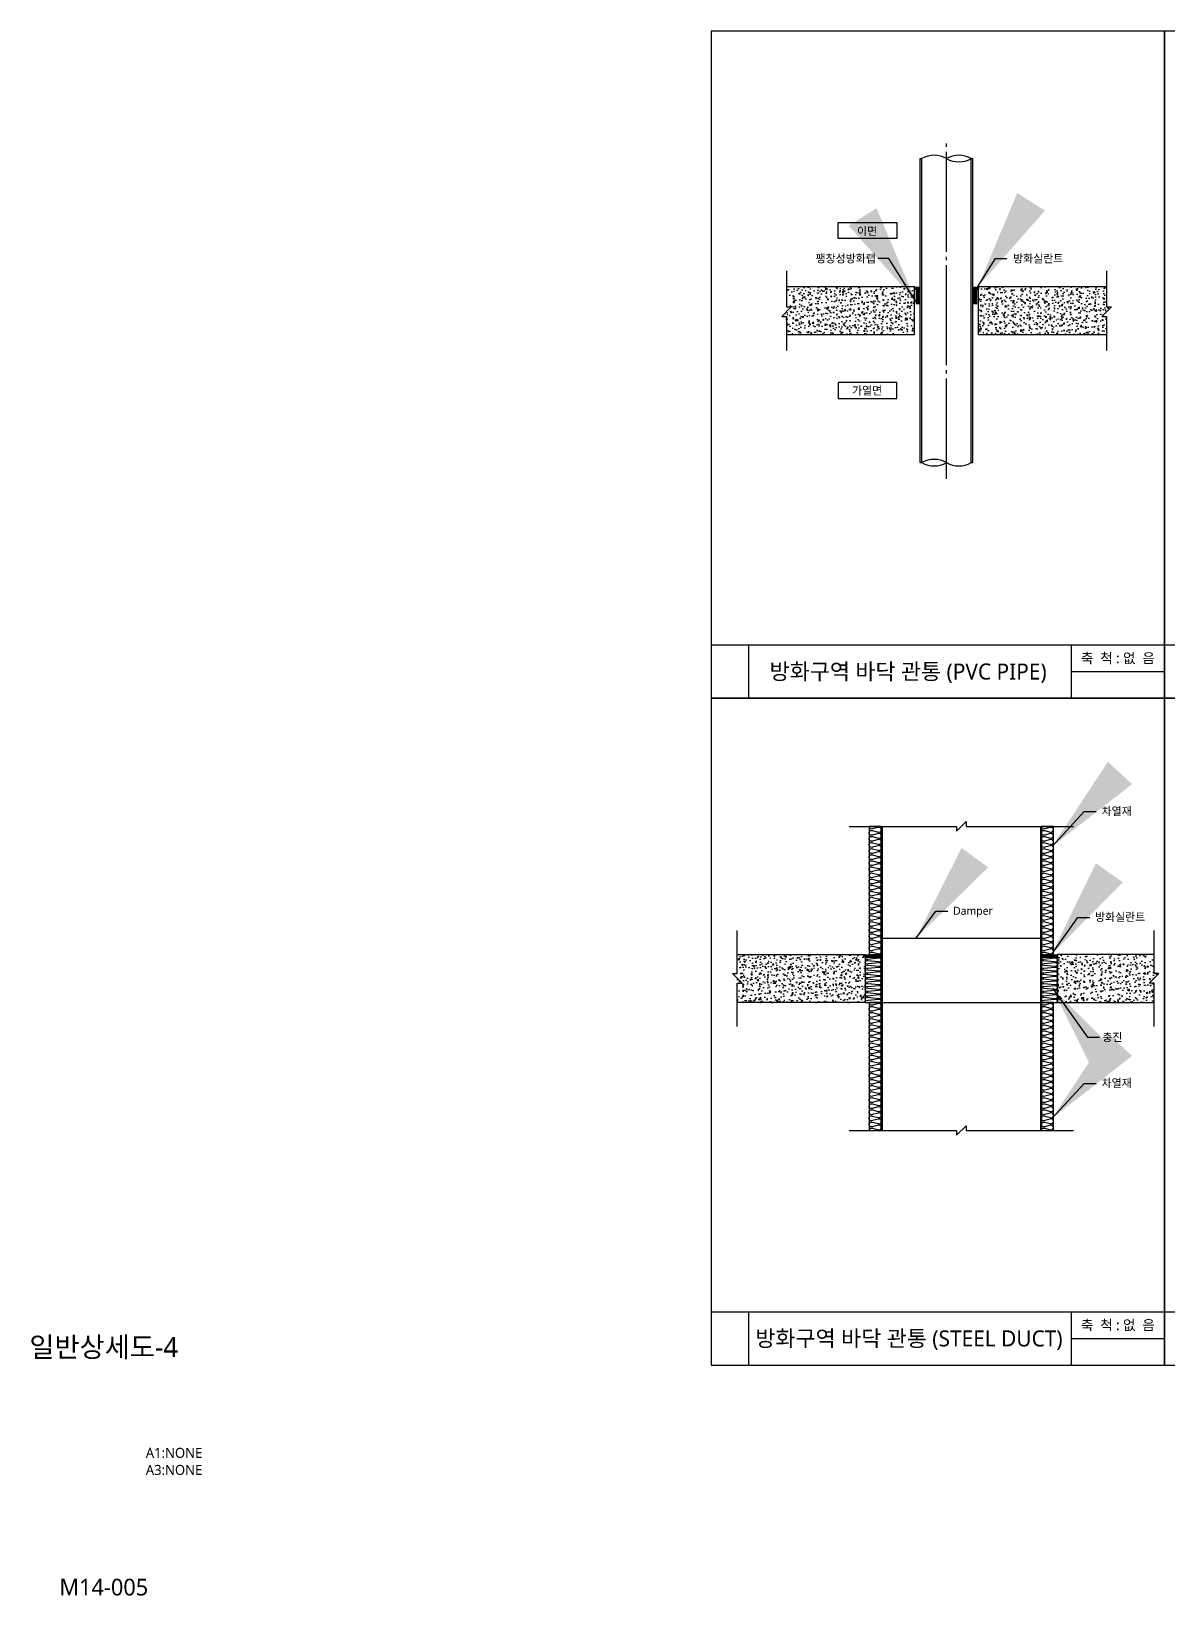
# Model space of a CAD drawing. Header units: millimetres. Extents: x 70076 to 74197, y 15592 to 16067.
# Drawn here: x 73304.5 to 73645.6, y 15598.2 to 16067.4 of the extents above; entities that cross this region are included whole.
import ezdxf
from ezdxf.enums import TextEntityAlignment as Align

# ---------------------------------------------------------------- set-up
doc = ezdxf.new("R2010")
doc.units = ezdxf.units.MM
doc.linetypes.add('1D30', pattern=[34, 30, -1.5, 1, -1.5])
for name, color, linetype in [('A-HAT-MATL', 251, 'Continuous'), ('A-SOL-253', 253, 'Continuous'), ('A-SYM-LEAD', 4, 'Continuous'), ('A-TEXT-NOTE', 7, 'Continuous'), ('A-WIN', 4, 'Continuous'), ('C', 4, 'Continuous'), ('CL', 1, '1D30'), ('MDET', 4, 'Continuous'), ('TEXT', 2, 'Continuous'), ('WALL', 2, 'Continuous')]:
    doc.layers.add(name, color=color, linetype=linetype)
doc.styles.get("Standard").update_dxf_attribs({"font": ''})
doc.styles.add('sunjin', font='')
doc.styles.get('Standard').set_extended_font_data('Arial')
doc.styles.get('sunjin').set_extended_font_data('Malgun Gothic')
doc.dimstyles.get("Standard").update_dxf_attribs({"dimtxt": 0.18, "dimasz": 0.18, "dimexe": 0.18, "dimexo": 0.0625, "dimgap": 0.09, "dimtad": 0, "dimtih": 1, "dimtoh": 1, "dimdec": 4, "dimzin": 0, "dimdsep": 46, "dimtxsty": 'Standard', "dimcen": 0.09, "dimadec": 0, "dimazin": 0, "dimtfac": 1, "dimtdec": 4, "dimtofl": 0, "dimtmove": 0, "dimatfit": 3, "dimfxl": 1, "dimtolj": 1, "dimtzin": 0, "dimarcsym": 0})

# ---------------------------------------------------------------- blocks, each defined once
blk = doc.blocks.new('BORDER')
for p, q in [((1, 1), (0, 1)), ((0, 1), (0, 0)), ((1, 0), (1, 1)), ((0, 0), (1, 0))]:
    blk.add_line(p, q)

msp = doc.modelspace()

# ---------------------------------------------------------------- hatches: boundary and pattern name
h = msp.add_hatch()
h.set_pattern_fill('AR-CONC', color=256, scale=0.02)
h.set_pattern_definition([(50, (56706.3522, 16260.7215), (3.6436934, -0.3187817), [0.381, -4.191]), (355, (56706.3522, 16260.7215), (-0.7048684, 3.8211369), [0.3048, -3.3528117]), (100.451445, (56706.656, 16260.695), (2.93882494, 3.50235504), [0.3238002, -3.5618049]), (46.1842, (56706.352, 16261.7375), (5.4215808, -0.8408466), [0.5715, -6.2865]), (96.635558, (56706.804, 16261.6675), (4.7480827, 4.9485225), [0.4857005, -5.3427122]), (351.18415, (56706.352, 16261.7375), (4.7480827, 4.9485225), [0.4571993, -5.0291946]), (21, (56706.8602, 16261.4835), (3.0322878, -2.04530396), [0.381, -4.191]), (326, (56706.8602, 16261.4835), (1.2360406, 3.6837593), [0.3048, -3.3528]), (71.451445, (56707.113, 16261.313), (4.2683284, 1.6384554), [0.3238002, -3.56179875]), (37.5, (56706.3522, 16260.7215), (0.06177207, 1.69110078), [0, -3.31216, 0, -3.4036, 0, -3.3655]), (7.5, (56706.3522, 16260.7215), (1.33639325, 2.0036115), [0, -1.94056, 0, -3.23596, 0, -1.2827]), (327.5, (56705.2194, 16260.7215), (2.7118119, -0.11457488), [0, -1.27, 0, -3.9624, 0, -5.2578]), (317.5, (56704.7114, 16260.7215), (2.96258363, 0.50852982), [0, -1.651, 0, -2.63144, 0, -3.7338])])
h.paths.add_polyline_path([(73641.22, 15790.51), (73612.24, 15790.51), (73612.24, 15776.11), (73641.22, 15776.11), (73641.22, 15781.87), (73639.78, 15781.87), (73642.66, 15784.75), (73641.22, 15784.75)])
at = {"layer": 'A-SOL-253'}
h = msp.add_hatch(dxfattribs=at)
h.set_pattern_fill('AR-CONC', color=256, scale=0.48, style=0)
h.set_pattern_definition([(50, (72497.069, 15506.5414), (3.442849, -0.30121), [0.36, -3.96]), (355, (72497.069, 15506.5414), (-0.666006, 3.610522), [0.288, -3.168]), (100.4514, (72497.3558, 15506.5163), (2.776845, 3.30931), [0.305953, -3.365482]), (46.1842, (72497.069, 15507.5014), (5.122757, -0.794491), [0.54, -5.94]), (96.6356, (72497.496, 15507.435), (4.48638, 4.675766), [0.45893, -5.048222]), (351.1842, (72497.069, 15507.5014), (4.486377, 4.67577), [0.432, -4.752]), (21, (72497.549, 15507.2614), (2.865154, -1.932571), [0.36, -3.96]), (326, (72497.549, 15507.2614), (1.167914, 3.48072), [0.288, -3.168]), (71.4514, (72497.7877, 15507.1003), (4.033069, 1.548146), [0.305953, -3.365482]), (37.5, (72497.0689, 15506.5414), (0.0583673, 1.5978905), [0, -3.1296, 0, -3.216, 0, -3.18]), (7.5, (72497.069, 15506.5414), (1.2627338, 1.8931762), [0, -1.8336, 0, -3.0576, 0, -1.212]), (327.5, (72495.9985, 15506.5414), (2.5623477, -0.1082634), [0, -1.2, 0, -3.744, 0, -4.968]), (317.5, (72495.5185, 15506.5414), (2.7992936, 0.480504), [0, -1.56, 0, -2.4864, 0, -3.528])])
h.paths.add_polyline_path([(73569.41, 15990.79), (73531.01, 15990.79), (73531.01, 15984.73), (73532.45, 15984.73), (73529.57, 15981.85), (73531.01, 15981.85), (73531.01, 15976.39), (73569.41, 15976.39)])
h = msp.add_hatch(dxfattribs=at)
h.set_pattern_fill('AR-CONC', color=256, scale=0.48, style=0)
h.set_pattern_definition([(50, (72501.869, 15506.5414), (3.442849, -0.30121), [0.36, -3.96]), (355, (72501.869, 15506.5414), (-0.666006, 3.610522), [0.288, -3.168]), (100.4514, (72502.1558, 15506.5163), (2.776845, 3.30931), [0.305953, -3.365482]), (46.1842, (72501.869, 15507.5014), (5.122757, -0.794491), [0.54, -5.94]), (96.6356, (72502.296, 15507.435), (4.48638, 4.675766), [0.45893, -5.048222]), (351.1842, (72501.869, 15507.5014), (4.486377, 4.67577), [0.432, -4.752]), (21, (72502.349, 15507.2614), (2.865154, -1.932571), [0.36, -3.96]), (326, (72502.349, 15507.2614), (1.167914, 3.48072), [0.288, -3.168]), (71.4514, (72502.5877, 15507.1003), (4.033069, 1.548146), [0.305953, -3.365482]), (37.5, (72501.8689, 15506.5414), (0.0583673, 1.5978905), [0, -3.1296, 0, -3.216, 0, -3.18]), (7.5, (72501.869, 15506.5414), (1.2627338, 1.8931762), [0, -1.8336, 0, -3.0576, 0, -1.212]), (327.5, (72500.7985, 15506.5414), (2.5623477, -0.1082634), [0, -1.2, 0, -3.744, 0, -4.968]), (317.5, (72500.3185, 15506.5414), (2.7992936, 0.480504), [0, -1.56, 0, -2.4864, 0, -3.528])])
h.paths.add_polyline_path([(73627.01, 15976.39), (73627.01, 15981.85), (73625.57, 15981.85), (73628.45, 15984.73), (73627.01, 15984.73), (73627.01, 15990.79), (73588.61, 15990.79), (73588.61, 15976.39)])
h = msp.add_hatch(dxfattribs=at)
h.set_pattern_fill('AR-CONC', color=256, scale=0.48, style=0)
h.set_pattern_definition([(50, (73412.9147, 7338.5078), (3.4428489, -0.30121025), [0.36, -3.96]), (355, (73412.9147, 7338.5078), (-0.6660064, 3.6105222), [0.288, -3.168]), (100.4514, (73413.2016, 7338.4827), (2.776845, 3.3093098), [0.3059529, -3.3654821]), (46.1842, (73412.9147, 7339.468), (5.122757, -0.7944913), [0.54, -5.94]), (96.6356, (73413.3416, 7339.4016), (4.486381, 4.6757658), [0.4589294, -5.0482224]), (351.1842, (73412.915, 7339.468), (4.4863773, 4.6757693), [0.432, -4.752]), (21, (73413.3947, 7339.2278), (2.86515385, -1.9325707), [0.36, -3.96]), (326, (73413.3947, 7339.2278), (1.1679136, 3.4807202), [0.288, -3.168]), (71.4514, (73413.6335, 7339.0668), (4.0330686, 1.5481464), [0.3059529, -3.3654821]), (37.5, (73412.9147, 7338.5078), (0.0583673, 1.5978905), [0, -3.1296, 0, -3.216, 0, -3.18]), (7.5, (73412.9147, 7338.5078), (1.26273378, 1.8931762), [0, -1.8336, 0, -3.0576, 0, -1.212]), (327.5, (73411.8443, 7338.5078), (2.5623477, -0.10826338), [0, -1.2, 0, -3.744, 0, -4.968]), (317.5, (73411.3643, 7338.5078), (2.7992936, 0.4805039), [0, -1.56, 0, -2.4864, 0, -3.528])])
h.paths.add_polyline_path([(73554.64, 15790.51), (73516.24, 15790.51), (73516.24, 15776.11), (73554.64, 15776.11)])
at = {"layer": 'A-WIN'}
for color, points in [(253, [(73569.41, 15990.79), (73569.41, 15989.83), (73571.09, 15989.83), (73571.09, 15990.79)]), (252, [(73570.22, 15989.83), (73569.79, 15989.83), (73569.79, 15985.51), (73570.22, 15985.51)]), (252, [(73570.66, 15989.83), (73570.22, 15989.83), (73570.22, 15985.51), (73570.66, 15985.51)]), (252, [(73571.09, 15989.83), (73570.66, 15989.83), (73570.66, 15985.51), (73571.09, 15985.51)]), (253, [(73588.61, 15990.79), (73588.61, 15989.83), (73586.93, 15989.83), (73586.93, 15990.79)]), (252, [(73586.93, 15989.83), (73587.36, 15989.83), (73587.36, 15985.51), (73586.93, 15985.51)]), (252, [(73587.36, 15989.83), (73587.79, 15989.83), (73587.79, 15985.51), (73587.36, 15985.51)]), (252, [(73587.79, 15989.83), (73588.22, 15989.83), (73588.22, 15985.51), (73587.79, 15985.51)]), (251, [(73612.24, 15790.51), (73607.44, 15790.51), (73607.44, 15789.55), (73612.24, 15789.55)])]:
    msp.add_hatch(color=color, dxfattribs=at).paths.add_polyline_path(points)
h = msp.add_hatch(color=251, dxfattribs=at)
edge = h.paths.add_edge_path(flags=17)
edge.add_line((73554.64, 15789.07), (73559.44, 15789.07))
edge.add_line((73557.04, 15789.07), (73559.44, 15789.07))
h.paths.add_polyline_path([(73554.64, 15789.55), (73559.44, 15789.55), (73559.44, 15790.51), (73554.64, 15790.51)])

# ---------------------------------------------------------------- linework, layer by layer
at = {"layer": 'A-HAT-MATL', "color": 7}
for points in [[(73559.44, 15828.91), (73555.79, 15828.91), (73555.79, 15790.51), (73559.44, 15790.51)], [(73611.09, 15828.91), (73607.44, 15828.91), (73607.44, 15790.51), (73611.09, 15790.51)], [(73559.44, 15789.55), (73554.64, 15789.55), (73554.64, 15776.11), (73559.44, 15776.11)], [(73612.24, 15789.55), (73607.44, 15789.55), (73607.44, 15776.11), (73612.24, 15776.11)], [(73559.44, 15776.11), (73555.79, 15776.11), (73555.79, 15737.71), (73559.44, 15737.71)], [(73611.09, 15776.11), (73607.44, 15776.11), (73607.44, 15737.71), (73611.09, 15737.71)]]:
    msp.add_lwpolyline(points, close=True, dxfattribs=at)
at = {"layer": 'A-HAT-MATL'}
for points in [[(73555.79, 15790.51, -0.524933), (73556.78, 15791.19), (73558.45, 15790.74, 0.524856), (73559.44, 15791.42, 0.524856), (73558.45, 15792.1), (73556.78, 15791.65, -1.449198), (73556.78, 15793.01), (73558.45, 15792.56, 0.524856), (73559.44, 15793.24, 0.524856), (73558.45, 15793.93), (73556.78, 15793.47, -1.449198), (73556.78, 15794.84), (73558.45, 15794.39, 0.524856), (73559.44, 15795.07, 0.524856), (73558.45, 15795.75), (73556.78, 15795.3, -1.449198), (73556.78, 15796.66), (73558.45, 15796.21, 0.524856), (73559.44, 15796.89, 0.524856), (73558.45, 15797.57), (73556.78, 15797.12, -1.449198), (73556.78, 15798.49), (73558.45, 15798.03, 0.524856), (73559.44, 15798.72, 0.524856), (73558.45, 15799.4), (73556.78, 15798.95, -1.449198), (73556.78, 15800.31), (73558.45, 15799.86, 0.524856), (73559.44, 15800.54, 0.524856), (73558.45, 15801.22), (73556.78, 15800.77, -0.524933), (73555.79, 15801.45, -0.524933), (73556.78, 15802.13), (73558.45, 15801.68, 0.524856), (73559.44, 15802.36, 0.524856), (73558.45, 15803.05), (73556.78, 15802.59, -0.524933), (73555.79, 15803.28, -0.524933), (73556.78, 15803.96), (73558.45, 15803.51, 0.524856), (73559.44, 15804.19, 0.524856), (73558.45, 15804.87), (73556.78, 15804.42, -0.524933), (73555.79, 15805.1, -0.524933), (73556.78, 15805.78), (73558.45, 15805.33, 0.524856), (73559.44, 15806.01, 0.524856), (73558.45, 15806.69), (73556.78, 15806.24, -1.449198), (73556.78, 15807.61), (73558.45, 15807.15, 0.524856), (73559.44, 15807.84, 0.524856), (73558.45, 15808.52), (73556.78, 15808.07, -1.449198), (73556.78, 15809.43), (73558.45, 15808.98, 0.524856), (73559.44, 15809.66, 0.524856), (73558.45, 15810.34), (73556.78, 15809.89, -1.449198), (73556.78, 15811.25), (73558.45, 15810.8, 0.524856), (73559.44, 15811.48, 0.524856), (73558.45, 15812.17), (73556.78, 15811.71, -1.449198), (73556.78, 15813.08), (73558.45, 15812.63, 0.524856), (73559.44, 15813.31, 0.524856), (73558.45, 15813.99), (73556.78, 15813.54, -0.524933), (73555.79, 15814.22, -0.524933), (73556.78, 15814.9), (73558.45, 15814.45, 0.524856), (73559.44, 15815.13, 0.524856), (73558.45, 15815.81), (73556.78, 15815.36, -1.449198), (73556.78, 15816.73), (73558.45, 15816.27, 0.524856), (73559.44, 15816.96, 0.524856), (73558.45, 15817.64), (73556.78, 15817.19, -1.449198), (73556.78, 15818.55), (73558.45, 15818.1, 0.524856), (73559.44, 15818.78, 0.524856), (73558.45, 15819.46), (73556.78, 15819.01, -1.449198), (73556.78, 15820.37), (73558.45, 15819.92, 0.524856), (73559.44, 15820.6, 0.524856), (73558.45, 15821.29), (73556.78, 15820.83, -1.449198), (73556.78, 15822.2), (73558.45, 15821.75, 0.524856), (73559.44, 15822.43, 0.524856), (73558.45, 15823.11), (73556.78, 15822.66, -1.449198), (73556.78, 15824.02), (73558.45, 15823.57, 0.524856), (73559.44, 15824.25, 0.524856), (73558.45, 15824.93), (73556.78, 15824.48, -1.449198), (73556.78, 15825.85), (73558.45, 15825.39, 0.524856), (73559.44, 15826.08, 0.524856), (73558.45, 15826.76), (73556.78, 15826.31, -1.449198), (73556.78, 15827.67), (73558.45, 15827.22, 0.524856), (73559.44, 15827.9, 0.524856), (73558.45, 15828.58), (73556.78, 15828.13, -0.524933), (73555.79, 15828.81, -0.032999), (73555.8, 15828.91, -0.032999)], [(73607.44, 15790.51, -0.524933), (73608.43, 15791.19), (73610.1, 15790.74, 0.524856), (73611.09, 15791.42, 0.524856), (73610.1, 15792.1), (73608.43, 15791.65, -1.449198), (73608.43, 15793.01), (73610.1, 15792.56, 0.524856), (73611.09, 15793.24, 0.524856), (73610.1, 15793.93), (73608.43, 15793.47, -1.449198), (73608.43, 15794.84), (73610.1, 15794.39, 0.524856), (73611.09, 15795.07, 0.524856), (73610.1, 15795.75), (73608.43, 15795.3, -1.449198), (73608.43, 15796.66), (73610.1, 15796.21, 0.524856), (73611.09, 15796.89, 0.524856), (73610.1, 15797.57), (73608.43, 15797.12, -1.449198), (73608.43, 15798.49), (73610.1, 15798.03, 0.524856), (73611.09, 15798.72, 0.524856), (73610.1, 15799.4), (73608.43, 15798.95, -1.449198), (73608.43, 15800.31), (73610.1, 15799.86, 0.524856), (73611.09, 15800.54, 0.524856), (73610.1, 15801.22), (73608.43, 15800.77, -0.524933), (73607.44, 15801.45, -0.524933), (73608.43, 15802.13), (73610.1, 15801.68, 0.524856), (73611.09, 15802.36, 0.524856), (73610.1, 15803.05), (73608.43, 15802.59, -0.524933), (73607.44, 15803.28, -0.524933), (73608.43, 15803.96), (73610.1, 15803.51, 0.524856), (73611.09, 15804.19, 0.524856), (73610.1, 15804.87), (73608.43, 15804.42, -0.524933), (73607.44, 15805.1, -0.524933), (73608.43, 15805.78), (73610.1, 15805.33, 0.524856), (73611.09, 15806.01, 0.524856), (73610.1, 15806.69), (73608.43, 15806.24, -1.449198), (73608.43, 15807.61), (73610.1, 15807.15, 0.524856), (73611.09, 15807.84, 0.524856), (73610.1, 15808.52), (73608.43, 15808.07, -1.449198), (73608.43, 15809.43), (73610.1, 15808.98, 0.524856), (73611.09, 15809.66, 0.524856), (73610.1, 15810.34), (73608.43, 15809.89, -1.449198), (73608.43, 15811.25), (73610.1, 15810.8, 0.524856), (73611.09, 15811.48, 0.524856), (73610.1, 15812.17), (73608.43, 15811.71, -1.449198), (73608.43, 15813.08), (73610.1, 15812.63, 0.524856), (73611.09, 15813.31, 0.524856), (73610.1, 15813.99), (73608.43, 15813.54, -0.524933), (73607.44, 15814.22, -0.524933), (73608.43, 15814.9), (73610.1, 15814.45, 0.524856), (73611.09, 15815.13, 0.524856), (73610.1, 15815.81), (73608.43, 15815.36, -1.449198), (73608.43, 15816.73), (73610.1, 15816.27, 0.524856), (73611.09, 15816.96, 0.524856), (73610.1, 15817.64), (73608.43, 15817.19, -1.449198), (73608.43, 15818.55), (73610.1, 15818.1, 0.524856), (73611.09, 15818.78, 0.524856), (73610.1, 15819.46), (73608.43, 15819.01, -1.449198), (73608.43, 15820.37), (73610.1, 15819.92, 0.524856), (73611.09, 15820.6, 0.524856), (73610.1, 15821.29), (73608.43, 15820.83, -1.449198), (73608.43, 15822.2), (73610.1, 15821.75, 0.524856), (73611.09, 15822.43, 0.524856), (73610.1, 15823.11), (73608.43, 15822.66, -1.449198), (73608.43, 15824.02), (73610.1, 15823.57, 0.524856), (73611.09, 15824.25, 0.524856), (73610.1, 15824.93), (73608.43, 15824.48, -1.449198), (73608.43, 15825.85), (73610.1, 15825.39, 0.524856), (73611.09, 15826.08, 0.524856), (73610.1, 15826.76), (73608.43, 15826.31, -1.449198), (73608.43, 15827.67), (73610.1, 15827.22, 0.524856), (73611.09, 15827.9, 0.524856), (73610.1, 15828.58), (73608.43, 15828.13, -0.524933), (73607.44, 15828.81, -0.032999), (73607.45, 15828.91, -0.032999)], [(73559.3, 15776.11, 0.785088), (73558.7, 15776.99), (73555.39, 15776.65, -0.524856), (73554.64, 15777.16, -0.524856), (73555.39, 15777.68), (73558.7, 15777.34, 1.449198), (73558.7, 15778.37), (73555.39, 15778.02, -0.524856), (73554.64, 15778.54, -0.524856), (73555.39, 15779.05), (73558.7, 15778.71, 1.449198), (73558.7, 15779.74), (73555.39, 15779.4, -0.524856), (73554.64, 15779.92, -0.524856), (73555.39, 15780.43), (73558.7, 15780.09, 1.449198), (73558.7, 15781.12), (73555.39, 15780.78, -0.524856), (73554.64, 15781.29, -0.524856), (73555.39, 15781.81), (73558.7, 15781.47, 1.449198), (73558.7, 15782.49), (73555.39, 15782.15, -0.524856), (73554.64, 15782.67, -0.524856), (73555.39, 15783.18), (73558.7, 15782.84, 1.449198), (73558.7, 15783.87), (73555.39, 15783.53, -0.524856), (73554.64, 15784.04, -0.524856), (73555.39, 15784.56), (73558.7, 15784.22, 1.449198), (73558.7, 15785.25), (73555.39, 15784.91, -0.524856), (73554.64, 15785.42, -0.524856), (73555.39, 15785.94), (73558.7, 15785.59, 1.449198), (73558.7, 15786.62), (73555.39, 15786.28, -0.524856), (73554.64, 15786.8, -0.524856), (73555.39, 15787.31), (73558.7, 15786.97, 1.449198), (73558.7, 15788), (73555.39, 15787.66, -0.524856), (73554.64, 15788.17, -0.524856), (73555.39, 15788.69), (73558.7, 15788.35, 1.449198), (73558.7, 15789.38), (73555.39, 15789.03, -0.524856), (73554.64, 15789.55)], [(73612.1, 15776.11, 0.785088), (73611.5, 15776.99), (73608.19, 15776.65, -0.524856), (73607.44, 15777.16, -0.524856), (73608.19, 15777.68), (73611.5, 15777.34, 1.449198), (73611.5, 15778.37), (73608.19, 15778.02, -0.524856), (73607.44, 15778.54, -0.524856), (73608.19, 15779.05), (73611.5, 15778.71, 1.449198), (73611.5, 15779.74), (73608.19, 15779.4, -0.524856), (73607.44, 15779.92, -0.524856), (73608.19, 15780.43), (73611.5, 15780.09, 1.449198), (73611.5, 15781.12), (73608.19, 15780.78, -0.524856), (73607.44, 15781.29, -0.524856), (73608.19, 15781.81), (73611.5, 15781.47, 1.449198), (73611.5, 15782.49), (73608.19, 15782.15, -0.524856), (73607.44, 15782.67, -0.524856), (73608.19, 15783.18), (73611.5, 15782.84, 1.449198), (73611.5, 15783.87), (73608.19, 15783.53, -0.524856), (73607.44, 15784.04, -0.524856), (73608.19, 15784.56), (73611.5, 15784.22, 1.449198), (73611.5, 15785.25), (73608.19, 15784.91, -0.524856), (73607.44, 15785.42, -0.524856), (73608.19, 15785.94), (73611.5, 15785.59, 1.449198), (73611.5, 15786.62), (73608.19, 15786.28, -0.524856), (73607.44, 15786.8, -0.524856), (73608.19, 15787.31), (73611.5, 15786.97, 1.449198), (73611.5, 15788), (73608.19, 15787.66, -0.524856), (73607.44, 15788.17, -0.524856), (73608.19, 15788.69), (73611.5, 15788.35, 1.449198), (73611.5, 15789.38), (73608.19, 15789.03, -0.524856), (73607.44, 15789.55)], [(73555.79, 15737.71, -0.524933), (73556.78, 15738.39), (73558.45, 15737.94, 0.524856), (73559.44, 15738.62, 0.524856), (73558.45, 15739.3), (73556.78, 15738.85, -1.449198), (73556.78, 15740.21), (73558.45, 15739.76, 0.524856), (73559.44, 15740.44, 0.524856), (73558.45, 15741.13), (73556.78, 15740.67, -1.449198), (73556.78, 15742.04), (73558.45, 15741.59, 0.524856), (73559.44, 15742.27, 0.524856), (73558.45, 15742.95), (73556.78, 15742.5, -1.449198), (73556.78, 15743.86), (73558.45, 15743.41, 0.524856), (73559.44, 15744.09, 0.524856), (73558.45, 15744.77), (73556.78, 15744.32, -1.449198), (73556.78, 15745.69), (73558.45, 15745.23, 0.524856), (73559.44, 15745.92, 0.524856), (73558.45, 15746.6), (73556.78, 15746.15, -1.449198), (73556.78, 15747.51), (73558.45, 15747.06, 0.524856), (73559.44, 15747.74, 0.524856), (73558.45, 15748.42), (73556.78, 15747.97, -0.524933), (73555.79, 15748.65, -0.524933), (73556.78, 15749.33), (73558.45, 15748.88, 0.524856), (73559.44, 15749.56, 0.524856), (73558.45, 15750.25), (73556.78, 15749.79, -0.524933), (73555.79, 15750.48, -0.524933), (73556.78, 15751.16), (73558.45, 15750.71, 0.524856), (73559.44, 15751.39, 0.524856), (73558.45, 15752.07), (73556.78, 15751.62, -0.524933), (73555.79, 15752.3, -0.524933), (73556.78, 15752.98), (73558.45, 15752.53, 0.524856), (73559.44, 15753.21, 0.524856), (73558.45, 15753.89), (73556.78, 15753.44, -1.449198), (73556.78, 15754.81), (73558.45, 15754.35, 0.524856), (73559.44, 15755.04, 0.524856), (73558.45, 15755.72), (73556.78, 15755.27, -1.449198), (73556.78, 15756.63), (73558.45, 15756.18, 0.524856), (73559.44, 15756.86, 0.524856), (73558.45, 15757.54), (73556.78, 15757.09, -1.449198), (73556.78, 15758.45), (73558.45, 15758, 0.524856), (73559.44, 15758.68, 0.524856), (73558.45, 15759.37), (73556.78, 15758.91, -1.449198), (73556.78, 15760.28), (73558.45, 15759.83, 0.524856), (73559.44, 15760.51, 0.524856), (73558.45, 15761.19), (73556.78, 15760.74, -0.524933), (73555.79, 15761.42, -0.524933), (73556.78, 15762.1), (73558.45, 15761.65, 0.524856), (73559.44, 15762.33, 0.524856), (73558.45, 15763.01), (73556.78, 15762.56, -1.449198), (73556.78, 15763.93), (73558.45, 15763.47, 0.524856), (73559.44, 15764.16, 0.524856), (73558.45, 15764.84), (73556.78, 15764.39, -1.449198), (73556.78, 15765.75), (73558.45, 15765.3, 0.524856), (73559.44, 15765.98, 0.524856), (73558.45, 15766.66), (73556.78, 15766.21, -1.449198), (73556.78, 15767.57), (73558.45, 15767.12, 0.524856), (73559.44, 15767.8, 0.524856), (73558.45, 15768.49), (73556.78, 15768.03, -1.449198), (73556.78, 15769.4), (73558.45, 15768.95, 0.524856), (73559.44, 15769.63, 0.524856), (73558.45, 15770.31), (73556.78, 15769.86, -1.449198), (73556.78, 15771.22), (73558.45, 15770.77, 0.524856), (73559.44, 15771.45, 0.524856), (73558.45, 15772.13), (73556.78, 15771.68, -1.449198), (73556.78, 15773.05), (73558.45, 15772.59, 0.524856), (73559.44, 15773.28, 0.524856), (73558.45, 15773.96), (73556.78, 15773.51, -1.449198), (73556.78, 15774.87), (73558.45, 15774.42, 0.524856), (73559.44, 15775.1, 0.524856), (73558.45, 15775.78), (73556.78, 15775.33, -0.524933), (73555.79, 15776.01, -0.032999), (73555.8, 15776.11, -0.032999)], [(73607.44, 15737.71, -0.524933), (73608.43, 15738.39), (73610.1, 15737.94, 0.524856), (73611.09, 15738.62, 0.524856), (73610.1, 15739.3), (73608.43, 15738.85, -1.449198), (73608.43, 15740.21), (73610.1, 15739.76, 0.524856), (73611.09, 15740.44, 0.524856), (73610.1, 15741.13), (73608.43, 15740.67, -1.449198), (73608.43, 15742.04), (73610.1, 15741.59, 0.524856), (73611.09, 15742.27, 0.524856), (73610.1, 15742.95), (73608.43, 15742.5, -1.449198), (73608.43, 15743.86), (73610.1, 15743.41, 0.524856), (73611.09, 15744.09, 0.524856), (73610.1, 15744.77), (73608.43, 15744.32, -1.449198), (73608.43, 15745.69), (73610.1, 15745.23, 0.524856), (73611.09, 15745.92, 0.524856), (73610.1, 15746.6), (73608.43, 15746.15, -1.449198), (73608.43, 15747.51), (73610.1, 15747.06, 0.524856), (73611.09, 15747.74, 0.524856), (73610.1, 15748.42), (73608.43, 15747.97, -0.524933), (73607.44, 15748.65, -0.524933), (73608.43, 15749.33), (73610.1, 15748.88, 0.524856), (73611.09, 15749.56, 0.524856), (73610.1, 15750.25), (73608.43, 15749.79, -0.524933), (73607.44, 15750.48, -0.524933), (73608.43, 15751.16), (73610.1, 15750.71, 0.524856), (73611.09, 15751.39, 0.524856), (73610.1, 15752.07), (73608.43, 15751.62, -0.524933), (73607.44, 15752.3, -0.524933), (73608.43, 15752.98), (73610.1, 15752.53, 0.524856), (73611.09, 15753.21, 0.524856), (73610.1, 15753.89), (73608.43, 15753.44, -1.449198), (73608.43, 15754.81), (73610.1, 15754.35, 0.524856), (73611.09, 15755.04, 0.524856), (73610.1, 15755.72), (73608.43, 15755.27, -1.449198), (73608.43, 15756.63), (73610.1, 15756.18, 0.524856), (73611.09, 15756.86, 0.524856), (73610.1, 15757.54), (73608.43, 15757.09, -1.449198), (73608.43, 15758.45), (73610.1, 15758, 0.524856), (73611.09, 15758.68, 0.524856), (73610.1, 15759.37), (73608.43, 15758.91, -1.449198), (73608.43, 15760.28), (73610.1, 15759.83, 0.524856), (73611.09, 15760.51, 0.524856), (73610.1, 15761.19), (73608.43, 15760.74, -0.524933), (73607.44, 15761.42, -0.524933), (73608.43, 15762.1), (73610.1, 15761.65, 0.524856), (73611.09, 15762.33, 0.524856), (73610.1, 15763.01), (73608.43, 15762.56, -1.449198), (73608.43, 15763.93), (73610.1, 15763.47, 0.524856), (73611.09, 15764.16, 0.524856), (73610.1, 15764.84), (73608.43, 15764.39, -1.449198), (73608.43, 15765.75), (73610.1, 15765.3, 0.524856), (73611.09, 15765.98, 0.524856), (73610.1, 15766.66), (73608.43, 15766.21, -1.449198), (73608.43, 15767.57), (73610.1, 15767.12, 0.524856), (73611.09, 15767.8, 0.524856), (73610.1, 15768.49), (73608.43, 15768.03, -1.449198), (73608.43, 15769.4), (73610.1, 15768.95, 0.524856), (73611.09, 15769.63, 0.524856), (73610.1, 15770.31), (73608.43, 15769.86, -1.449198), (73608.43, 15771.22), (73610.1, 15770.77, 0.524856), (73611.09, 15771.45, 0.524856), (73610.1, 15772.13), (73608.43, 15771.68, -1.449198), (73608.43, 15773.05), (73610.1, 15772.59, 0.524856), (73611.09, 15773.28, 0.524856), (73610.1, 15773.96), (73608.43, 15773.51, -1.449198), (73608.43, 15774.87), (73610.1, 15774.42, 0.524856), (73611.09, 15775.1, 0.524856), (73610.1, 15775.78), (73608.43, 15775.33, -0.524933), (73607.44, 15776.01, -0.032999), (73607.45, 15776.11, -0.032999)]]:
    msp.add_lwpolyline(points, format="xyb", dxfattribs=at)
at = {"layer": 'A-SYM-LEAD', "color": 1}
for points in [[(73531.01, 15995.53), (73531.01, 15984.73), (73532.45, 15984.73), (73529.57, 15981.85), (73531.01, 15981.85), (73531.01, 15971.65)], [(73627.01, 15995.53), (73627.01, 15984.73), (73628.45, 15984.73), (73625.57, 15981.85), (73627.01, 15981.85), (73627.01, 15971.65)], [(73549.84, 15828.91), (73582, 15828.91), (73582, 15827.47), (73584.88, 15830.35), (73584.88, 15828.91), (73617.04, 15828.91)], [(73516.24, 15768.91), (73516.24, 15781.87), (73517.68, 15781.87), (73514.8, 15784.75), (73516.24, 15784.75), (73516.24, 15797.71)], [(73641.22, 15768.91), (73641.22, 15781.87), (73639.78, 15781.87), (73642.66, 15784.75), (73641.22, 15784.75), (73641.22, 15797.71)], [(73549.84, 15737.71), (73582, 15737.71), (73582, 15736.27), (73584.88, 15739.15), (73584.88, 15737.71), (73617.04, 15737.71)]]:
    msp.add_lwpolyline(points, dxfattribs=at)
at = {"layer": 'A-TEXT-NOTE'}
for points in [[(73546.54, 16009.99), (73564.11, 16009.99), (73564.11, 16005.19), (73546.54, 16005.19)], [(73546.54, 15957.19), (73564.11, 15957.19), (73564.11, 15961.99), (73546.54, 15961.99)]]:
    msp.add_lwpolyline(points, close=True, dxfattribs=at)
at = {"layer": 'A-WIN', "color": 5, "const_width": 0.0288}
for points in [[(73569.41, 15990.79), (73571.09, 15990.79), (73571.09, 15989.83), (73569.41, 15989.83)], [(73588.61, 15990.79), (73586.93, 15990.79), (73586.93, 15989.83), (73588.61, 15989.83)]]:
    msp.add_lwpolyline(points, close=True, dxfattribs=at)
at = {"layer": 'A-WIN', "color": 6, "const_width": 0.0288}
for points in [[(73569.79, 15989.83), (73570.22, 15989.83), (73570.22, 15985.51), (73569.79, 15985.51)], [(73570.22, 15989.83), (73570.66, 15989.83), (73570.66, 15985.51), (73570.22, 15985.51)], [(73570.66, 15989.83), (73571.09, 15989.83), (73571.09, 15985.51), (73570.66, 15985.51)], [(73587.36, 15989.83), (73586.93, 15989.83), (73586.93, 15985.51), (73587.36, 15985.51)], [(73587.79, 15989.83), (73587.36, 15989.83), (73587.36, 15985.51), (73587.79, 15985.51)], [(73588.22, 15989.83), (73587.79, 15989.83), (73587.79, 15985.51), (73588.22, 15985.51)]]:
    msp.add_lwpolyline(points, close=True, dxfattribs=at)
at = {"layer": 'A-WIN', "color": 1, "const_width": 0.0288}
for points in [[(73554.64, 15790.51), (73559.44, 15790.51), (73559.44, 15789.55), (73554.64, 15789.55)], [(73612.24, 15790.51), (73607.44, 15790.51), (73607.44, 15789.55), (73612.24, 15789.55)]]:
    msp.add_lwpolyline(points, close=True, dxfattribs=at)
at = {"layer": 'C', "color": 4}
for p, q in [((73508.37, 15883.36), (73644.37, 15883.36)), ((73519.57, 15883.36), (73519.57, 15867.36)), ((73616.37, 15883.36), (73616.37, 15867.36)), ((73644.37, 15883.36), (73780.37, 15883.36)), ((73616.37, 15875.36), (73644.37, 15875.36)), ((73508.37, 15683.36), (73644.37, 15683.36)), ((73519.57, 15683.36), (73519.57, 15667.36)), ((73616.37, 15683.36), (73616.37, 15667.36)), ((73644.37, 15683.36), (73780.37, 15683.36)), ((73616.37, 15675.36), (73644.37, 15675.36))]:
    msp.add_line(p, q, dxfattribs=at)
at = {"layer": 'CL'}
msp.add_line((73579.01, 15933.19), (73579.01, 16033.99), dxfattribs=at)
at = {"layer": 'MDET', "color": 7, "linetype": 'Continuous'}
for p, q in [((73571.09, 16029.19), (73571.62, 16029.19)), ((73571.09, 15937.99), (73571.09, 16029.19)), ((73586.4, 16029.19), (73586.93, 16029.19)), ((73586.93, 15937.99), (73586.93, 16029.19)), ((73571.09, 15937.99), (73571.62, 15937.99)), ((73586.4, 15937.99), (73586.93, 15937.99)), ((73559.44, 15828.91), (73559.44, 15737.71)), ((73607.44, 15828.91), (73607.44, 15737.71))]:
    msp.add_line(p, q, dxfattribs=at)
at = {"layer": 'MDET', "color": 8, "linetype": 'Continuous'}
for p, q in [((73571.62, 15937.99), (73571.62, 16029.19)), ((73586.4, 15937.99), (73586.4, 16029.19)), ((73559.73, 15828.91), (73559.73, 15737.71)), ((73607.15, 15828.91), (73607.15, 15737.71))]:
    msp.add_line(p, q, dxfattribs=at)
at = {"layer": 'MDET', "color": 7, "linetype": 'Continuous'}
msp.add_lwpolyline([(73559.44, 15776.11), (73607.44, 15776.11), (73607.44, 15795.31), (73559.44, 15795.31)], close=True, dxfattribs=at)
for centre, start, end in [((73575.31, 16022.79), 60, 120), ((73582.7, 16022.79), 60, 120), ((73582.7, 16035.59), 240, 300), ((73575.31, 15931.59), 60, 120), ((73575.31, 15944.39), 240, 300), ((73582.7, 15944.39), 240, 300)]:
    msp.add_arc(centre, 7.39, start, end, dxfattribs=at)
at = {"layer": 'WALL', "color": 3, "linetype": 'Continuous'}
for p, q in [((73531.01, 15990.79), (73569.41, 15990.79)), ((73569.41, 15976.39), (73569.41, 15990.79)), ((73588.61, 15990.79), (73627.01, 15990.79)), ((73588.61, 15976.39), (73588.61, 15990.79)), ((73531.01, 15976.39), (73569.41, 15976.39)), ((73588.61, 15976.39), (73627.01, 15976.39))]:
    msp.add_line(p, q, dxfattribs=at)
for points in [[(73516.24, 15790.51), (73554.64, 15790.51), (73554.64, 15776.11), (73516.24, 15776.11)], [(73641.22, 15790.51), (73612.24, 15790.51), (73612.24, 15776.11), (73641.22, 15776.11)]]:
    msp.add_lwpolyline(points, dxfattribs=at)

# ---------------------------------------------------------------- block references
at = {"layer": 'C', "color": 4, "xscale": 136.0000000000001, "yscale": 200.0000000000002, "zscale": 136.0000000000001}
for p in [(73508.37, 15867.36), (73644.37, 15867.36), (73508.37, 15667.36), (73644.37, 15667.36)]:
    msp.add_blockref('BORDER', p, dxfattribs=at)

# ---------------------------------------------------------------- texts
at = {"layer": 'A-TEXT-NOTE', "style": 'sunjin'}
for s, p in [('이면', (73555.18, 16006.22)), ('가열면', (73555.18, 15958.39))]:
    msp.add_text(s, height=2.4, dxfattribs=at).set_placement(p, align=Align.CENTER)
for s, p in [('팽창성방화랩', (73539.71, 15998.01)), ('방화실란트', (73598.96, 15998.01)), ('차열재', (73625.49, 15832.24)), ('Damper', (73580.95, 15802.4)), ('방화실란트', (73623.53, 15800.54)), ('충진', (73625.73, 15764.49)), ('차열재', (73625.49, 15750.73))]:
    msp.add_text(s, height=2.4, dxfattribs=at).set_placement(p)
at = {"layer": 'MDET', "color": 2, "style": 'sunjin'}
for p in [(73630.37, 15879.36), (73630.37, 15679.36)]:
    msp.add_text('축  척 : 없  음', height=3, dxfattribs=at).set_placement(p, align=Align.MIDDLE_CENTER)
at = {"layer": 'MDET', "color": 3, "style": 'sunjin'}
for s, p in [('방화구역 바닥 관통 (PVC PIPE)', (73567.48, 15875.36)), ('방화구역 바닥 관통 (STEEL DUCT)', (73567.73, 15675.36))]:
    msp.add_text(s, height=4.8, dxfattribs=at).set_placement(p, align=Align.MIDDLE_CENTER)
at = {"layer": 'TEXT', "color": 3, "style": 'sunjin'}
for s, height, p in [('일반상세도-4', 6, (73326.28, 15672.77)), ('A1:NONE', 3, (73347.35, 15641.04)), ('A3:NONE', 3, (73347.35, 15635.92)), ('M14-005', 5, (73326.28, 15600.77))]:
    msp.add_text(s, height=height, dxfattribs=at).set_placement(p, align=Align.MIDDLE_CENTER)

# ---------------------------------------------------------------- leaders
at = {"layer": 'A-SYM-LEAD', "color": 4}
for points in [[(73588.43, 15990.79), (73593.7, 15999.2), (73597.04, 15999.2)], [(73569.79, 15986.28), (73561.68, 15999.2), (73558.35, 15999.2)], [(73610.66, 15822.89), (73620.3, 15833.33), (73623.87, 15833.33)], [(73569.8, 15795.31), (73575.77, 15803.49), (73579.34, 15803.49)], [(73610.48, 15790.51), (73618.35, 15801.63), (73621.92, 15801.63)], [(73610.73, 15780.4), (73621.26, 15765.69), (73624.83, 15765.69)], [(73610.66, 15741.38), (73620.3, 15751.82), (73623.87, 15751.82)]]:
    msp.add_leader(points, dimstyle='Standard', override={"dimasz": 30, "dimgap": 1, "dimtad": 0, "dimtfillclr": 256}, dxfattribs=at)

doc.saveas('drawing.dxf')
